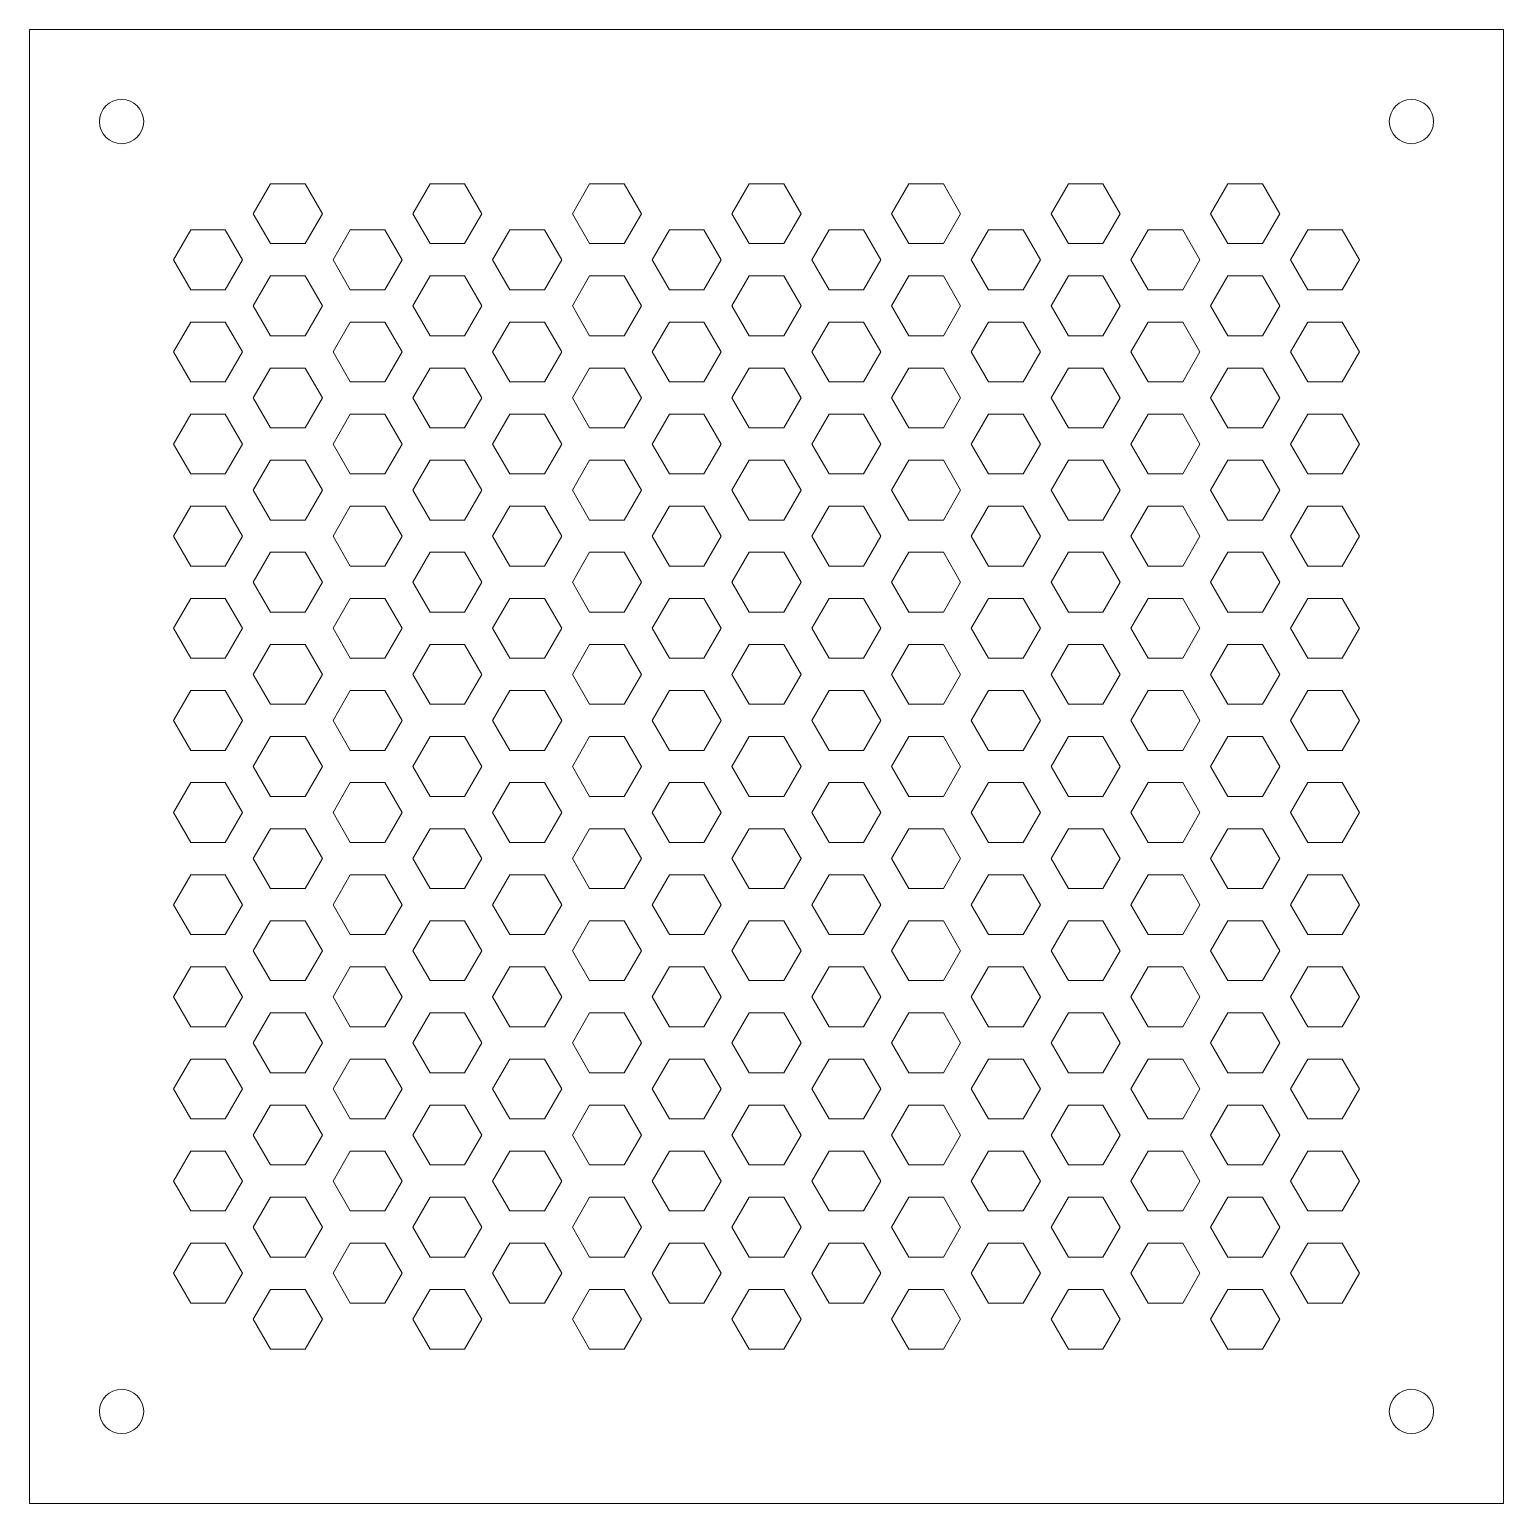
# Model space of a CAD drawing. Header units: inches. Extents: x 14.95 to 22.95, y 14.99 to 22.99.
import ezdxf

# ---------------------------------------------------------------- set-up
doc = ezdxf.new("R2010")
doc.units = ezdxf.units.IN
doc.header["$MEASUREMENT"] = 0

msp = doc.modelspace()

# ---------------------------------------------------------------- linework, layer by layer
at = {"color": 1, "linetype": 'Continuous', "lineweight": 0}
for p, q in [((22.9463, 22.9895), (14.9463, 22.9895)), ((14.9463, 22.9895), (14.9463, 14.9895)), ((22.9463, 14.9895), (22.9463, 22.9895)), ((14.9463, 14.9895), (22.9463, 14.9895))]:
    msp.add_line(p, q, dxfattribs=at)
for points in [[(16.2545, 22.1519), (16.1608, 21.9895), (16.2545, 21.8272), (16.442, 21.8272), (16.5358, 21.9895), (16.442, 22.1519)], [(17.1205, 22.1519), (17.0268, 21.9895), (17.1205, 21.8272), (17.308, 21.8272), (17.4018, 21.9895), (17.308, 22.1519)], [(17.9866, 22.1519), (17.8928, 21.9895), (17.9866, 21.8272), (18.1741, 21.8272), (18.2678, 21.9895), (18.1741, 22.1519)], [(18.8526, 22.1519), (18.7588, 21.9895), (18.8526, 21.8272), (19.0401, 21.8272), (19.1338, 21.9895), (19.0401, 22.1519)], [(19.7186, 22.1519), (19.6249, 21.9895), (19.7186, 21.8272), (19.9061, 21.8272), (19.9999, 21.9895), (19.9061, 22.1519)], [(20.5846, 22.1519), (20.4909, 21.9895), (20.5846, 21.8272), (20.7721, 21.8272), (20.8659, 21.9895), (20.7721, 22.1519)], [(21.4507, 22.1519), (21.3569, 21.9895), (21.4507, 21.8272), (21.6382, 21.8272), (21.7319, 21.9895), (21.6382, 22.1519)], [(15.8215, 21.9019), (15.7277, 21.7395), (15.8215, 21.5772), (16.009, 21.5772), (16.1027, 21.7395), (16.009, 21.9019)], [(16.6875, 21.9019), (16.5938, 21.7395), (16.6875, 21.5772), (16.875, 21.5772), (16.9688, 21.7395), (16.875, 21.9019)], [(17.5535, 21.9019), (17.4598, 21.7395), (17.5535, 21.5772), (17.741, 21.5772), (17.8348, 21.7395), (17.741, 21.9019)], [(18.4196, 21.9019), (18.3258, 21.7395), (18.4196, 21.5772), (18.6071, 21.5772), (18.7008, 21.7395), (18.6071, 21.9019)], [(19.2856, 21.9019), (19.1918, 21.7395), (19.2856, 21.5772), (19.4731, 21.5772), (19.5668, 21.7395), (19.4731, 21.9019)], [(20.1516, 21.9019), (20.0579, 21.7395), (20.1516, 21.5772), (20.3391, 21.5772), (20.4329, 21.7395), (20.3391, 21.9019)], [(21.0177, 21.9019), (20.9239, 21.7395), (21.0177, 21.5772), (21.2052, 21.5772), (21.2989, 21.7395), (21.2052, 21.9019)], [(21.8837, 21.9019), (21.7899, 21.7395), (21.8837, 21.5772), (22.0712, 21.5772), (22.1649, 21.7395), (22.0712, 21.9019)], [(16.2545, 21.6519), (16.1608, 21.4895), (16.2545, 21.3272), (16.442, 21.3272), (16.5358, 21.4895), (16.442, 21.6519)], [(17.1205, 21.6519), (17.0268, 21.4895), (17.1205, 21.3272), (17.308, 21.3272), (17.4018, 21.4895), (17.308, 21.6519)], [(17.9866, 21.6519), (17.8928, 21.4895), (17.9866, 21.3272), (18.1741, 21.3272), (18.2678, 21.4895), (18.1741, 21.6519)], [(18.8526, 21.6519), (18.7588, 21.4895), (18.8526, 21.3272), (19.0401, 21.3272), (19.1338, 21.4895), (19.0401, 21.6519)], [(19.7186, 21.6519), (19.6249, 21.4895), (19.7186, 21.3272), (19.9061, 21.3272), (19.9999, 21.4895), (19.9061, 21.6519)], [(20.5846, 21.6519), (20.4909, 21.4895), (20.5846, 21.3272), (20.7721, 21.3272), (20.8659, 21.4895), (20.7721, 21.6519)], [(21.4507, 21.6519), (21.3569, 21.4895), (21.4507, 21.3272), (21.6382, 21.3272), (21.7319, 21.4895), (21.6382, 21.6519)], [(15.8215, 21.4019), (15.7277, 21.2395), (15.8215, 21.0772), (16.009, 21.0772), (16.1027, 21.2395), (16.009, 21.4019)], [(16.6875, 21.4019), (16.5938, 21.2395), (16.6875, 21.0772), (16.875, 21.0772), (16.9688, 21.2395), (16.875, 21.4019)], [(17.5535, 21.4019), (17.4598, 21.2395), (17.5535, 21.0772), (17.741, 21.0772), (17.8348, 21.2395), (17.741, 21.4019)], [(18.4196, 21.4019), (18.3258, 21.2395), (18.4196, 21.0772), (18.6071, 21.0772), (18.7008, 21.2395), (18.6071, 21.4019)], [(19.2856, 21.4019), (19.1918, 21.2395), (19.2856, 21.0772), (19.4731, 21.0772), (19.5668, 21.2395), (19.4731, 21.4019)], [(20.1516, 21.4019), (20.0579, 21.2395), (20.1516, 21.0772), (20.3391, 21.0772), (20.4329, 21.2395), (20.3391, 21.4019)], [(21.0177, 21.4019), (20.9239, 21.2395), (21.0177, 21.0772), (21.2052, 21.0772), (21.2989, 21.2395), (21.2052, 21.4019)], [(21.8837, 21.4019), (21.7899, 21.2395), (21.8837, 21.0772), (22.0712, 21.0772), (22.1649, 21.2395), (22.0712, 21.4019)], [(16.2545, 21.1519), (16.1608, 20.9895), (16.2545, 20.8272), (16.442, 20.8272), (16.5358, 20.9895), (16.442, 21.1519)], [(17.1205, 21.1519), (17.0268, 20.9895), (17.1205, 20.8272), (17.308, 20.8272), (17.4018, 20.9895), (17.308, 21.1519)], [(17.9866, 21.1519), (17.8928, 20.9895), (17.9866, 20.8272), (18.1741, 20.8272), (18.2678, 20.9895), (18.1741, 21.1519)], [(18.8526, 21.1519), (18.7588, 20.9895), (18.8526, 20.8272), (19.0401, 20.8272), (19.1338, 20.9895), (19.0401, 21.1519)], [(19.7186, 21.1519), (19.6249, 20.9895), (19.7186, 20.8272), (19.9061, 20.8272), (19.9999, 20.9895), (19.9061, 21.1519)], [(20.5846, 21.1519), (20.4909, 20.9895), (20.5846, 20.8272), (20.7721, 20.8272), (20.8659, 20.9895), (20.7721, 21.1519)], [(21.4507, 21.1519), (21.3569, 20.9895), (21.4507, 20.8272), (21.6382, 20.8272), (21.7319, 20.9895), (21.6382, 21.1519)], [(15.8215, 20.9019), (15.7277, 20.7395), (15.8215, 20.5772), (16.009, 20.5772), (16.1027, 20.7395), (16.009, 20.9019)], [(16.6875, 20.9019), (16.5938, 20.7395), (16.6875, 20.5772), (16.875, 20.5772), (16.9688, 20.7395), (16.875, 20.9019)], [(17.5535, 20.9019), (17.4598, 20.7395), (17.5535, 20.5772), (17.741, 20.5772), (17.8348, 20.7395), (17.741, 20.9019)], [(18.4196, 20.9019), (18.3258, 20.7395), (18.4196, 20.5772), (18.6071, 20.5772), (18.7008, 20.7395), (18.6071, 20.9019)], [(19.2856, 20.9019), (19.1918, 20.7395), (19.2856, 20.5772), (19.4731, 20.5772), (19.5668, 20.7395), (19.4731, 20.9019)], [(20.1516, 20.9019), (20.0579, 20.7395), (20.1516, 20.5772), (20.3391, 20.5772), (20.4329, 20.7395), (20.3391, 20.9019)], [(21.0177, 20.9019), (20.9239, 20.7395), (21.0177, 20.5772), (21.2052, 20.5772), (21.2989, 20.7395), (21.2052, 20.9019)], [(21.8837, 20.9019), (21.7899, 20.7395), (21.8837, 20.5772), (22.0712, 20.5772), (22.1649, 20.7395), (22.0712, 20.9019)], [(16.2545, 20.6519), (16.1608, 20.4895), (16.2545, 20.3272), (16.442, 20.3272), (16.5358, 20.4895), (16.442, 20.6519)], [(17.1205, 20.6519), (17.0268, 20.4895), (17.1205, 20.3272), (17.308, 20.3272), (17.4018, 20.4895), (17.308, 20.6519)], [(17.9866, 20.6519), (17.8928, 20.4895), (17.9866, 20.3272), (18.1741, 20.3272), (18.2678, 20.4895), (18.1741, 20.6519)], [(18.8526, 20.6519), (18.7588, 20.4895), (18.8526, 20.3272), (19.0401, 20.3272), (19.1338, 20.4895), (19.0401, 20.6519)], [(19.7186, 20.6519), (19.6249, 20.4895), (19.7186, 20.3272), (19.9061, 20.3272), (19.9999, 20.4895), (19.9061, 20.6519)], [(20.5846, 20.6519), (20.4909, 20.4895), (20.5846, 20.3272), (20.7721, 20.3272), (20.8659, 20.4895), (20.7721, 20.6519)], [(21.4507, 20.6519), (21.3569, 20.4895), (21.4507, 20.3272), (21.6382, 20.3272), (21.7319, 20.4895), (21.6382, 20.6519)], [(15.8215, 20.4019), (15.7277, 20.2395), (15.8215, 20.0772), (16.009, 20.0772), (16.1027, 20.2395), (16.009, 20.4019)], [(16.6875, 20.4019), (16.5938, 20.2395), (16.6875, 20.0772), (16.875, 20.0772), (16.9688, 20.2395), (16.875, 20.4019)], [(17.5535, 20.4019), (17.4598, 20.2395), (17.5535, 20.0772), (17.741, 20.0772), (17.8348, 20.2395), (17.741, 20.4019)], [(18.4196, 20.4019), (18.3258, 20.2395), (18.4196, 20.0772), (18.6071, 20.0772), (18.7008, 20.2395), (18.6071, 20.4019)], [(19.2856, 20.4019), (19.1918, 20.2395), (19.2856, 20.0772), (19.4731, 20.0772), (19.5668, 20.2395), (19.4731, 20.4019)], [(20.1516, 20.4019), (20.0579, 20.2395), (20.1516, 20.0772), (20.3391, 20.0772), (20.4329, 20.2395), (20.3391, 20.4019)], [(21.0177, 20.4019), (20.9239, 20.2395), (21.0177, 20.0772), (21.2052, 20.0772), (21.2989, 20.2395), (21.2052, 20.4019)], [(21.8837, 20.4019), (21.7899, 20.2395), (21.8837, 20.0772), (22.0712, 20.0772), (22.1649, 20.2395), (22.0712, 20.4019)], [(16.2545, 20.1519), (16.1608, 19.9895), (16.2545, 19.8272), (16.442, 19.8272), (16.5358, 19.9895), (16.442, 20.1519)], [(17.1205, 20.1519), (17.0268, 19.9895), (17.1205, 19.8272), (17.308, 19.8272), (17.4018, 19.9895), (17.308, 20.1519)], [(17.9866, 20.1519), (17.8928, 19.9895), (17.9866, 19.8272), (18.1741, 19.8272), (18.2678, 19.9895), (18.1741, 20.1519)], [(18.8526, 20.1519), (18.7588, 19.9895), (18.8526, 19.8272), (19.0401, 19.8272), (19.1338, 19.9895), (19.0401, 20.1519)], [(19.7186, 20.1519), (19.6249, 19.9895), (19.7186, 19.8272), (19.9061, 19.8272), (19.9999, 19.9895), (19.9061, 20.1519)], [(20.5846, 20.1519), (20.4909, 19.9895), (20.5846, 19.8272), (20.7721, 19.8272), (20.8659, 19.9895), (20.7721, 20.1519)], [(21.4507, 20.1519), (21.3569, 19.9895), (21.4507, 19.8272), (21.6382, 19.8272), (21.7319, 19.9895), (21.6382, 20.1519)], [(15.8215, 19.9019), (15.7277, 19.7395), (15.8215, 19.5772), (16.009, 19.5772), (16.1027, 19.7395), (16.009, 19.9019)], [(16.6875, 19.9019), (16.5938, 19.7395), (16.6875, 19.5772), (16.875, 19.5772), (16.9688, 19.7395), (16.875, 19.9019)], [(17.5535, 19.9019), (17.4598, 19.7395), (17.5535, 19.5772), (17.741, 19.5772), (17.8348, 19.7395), (17.741, 19.9019)], [(18.4196, 19.9019), (18.3258, 19.7395), (18.4196, 19.5772), (18.6071, 19.5772), (18.7008, 19.7395), (18.6071, 19.9019)], [(19.2856, 19.9019), (19.1918, 19.7395), (19.2856, 19.5772), (19.4731, 19.5772), (19.5668, 19.7395), (19.4731, 19.9019)], [(20.1516, 19.9019), (20.0579, 19.7395), (20.1516, 19.5772), (20.3391, 19.5772), (20.4329, 19.7395), (20.3391, 19.9019)], [(21.0177, 19.9019), (20.9239, 19.7395), (21.0177, 19.5772), (21.2052, 19.5772), (21.2989, 19.7395), (21.2052, 19.9019)], [(21.8837, 19.9019), (21.7899, 19.7395), (21.8837, 19.5772), (22.0712, 19.5772), (22.1649, 19.7395), (22.0712, 19.9019)], [(16.2545, 19.6519), (16.1608, 19.4895), (16.2545, 19.3272), (16.442, 19.3272), (16.5358, 19.4895), (16.442, 19.6519)], [(17.1205, 19.6519), (17.0268, 19.4895), (17.1205, 19.3272), (17.308, 19.3272), (17.4018, 19.4895), (17.308, 19.6519)], [(17.9866, 19.6519), (17.8928, 19.4895), (17.9866, 19.3272), (18.1741, 19.3272), (18.2678, 19.4895), (18.1741, 19.6519)], [(18.8526, 19.6519), (18.7588, 19.4895), (18.8526, 19.3272), (19.0401, 19.3272), (19.1338, 19.4895), (19.0401, 19.6519)], [(19.7186, 19.6519), (19.6249, 19.4895), (19.7186, 19.3272), (19.9061, 19.3272), (19.9999, 19.4895), (19.9061, 19.6519)], [(20.5846, 19.6519), (20.4909, 19.4895), (20.5846, 19.3272), (20.7721, 19.3272), (20.8659, 19.4895), (20.7721, 19.6519)], [(21.4507, 19.6519), (21.3569, 19.4895), (21.4507, 19.3272), (21.6382, 19.3272), (21.7319, 19.4895), (21.6382, 19.6519)], [(15.8215, 19.4019), (15.7277, 19.2395), (15.8215, 19.0772), (16.009, 19.0772), (16.1027, 19.2395), (16.009, 19.4019)], [(16.6875, 19.4019), (16.5938, 19.2395), (16.6875, 19.0772), (16.875, 19.0772), (16.9688, 19.2395), (16.875, 19.4019)], [(17.5535, 19.4019), (17.4598, 19.2395), (17.5535, 19.0772), (17.741, 19.0772), (17.8348, 19.2395), (17.741, 19.4019)], [(18.4196, 19.4019), (18.3258, 19.2395), (18.4196, 19.0772), (18.6071, 19.0772), (18.7008, 19.2395), (18.6071, 19.4019)], [(19.2856, 19.4019), (19.1918, 19.2395), (19.2856, 19.0772), (19.4731, 19.0772), (19.5668, 19.2395), (19.4731, 19.4019)], [(20.1516, 19.4019), (20.0579, 19.2395), (20.1516, 19.0772), (20.3391, 19.0772), (20.4329, 19.2395), (20.3391, 19.4019)], [(21.0177, 19.4019), (20.9239, 19.2395), (21.0177, 19.0772), (21.2052, 19.0772), (21.2989, 19.2395), (21.2052, 19.4019)], [(21.8837, 19.4019), (21.7899, 19.2395), (21.8837, 19.0772), (22.0712, 19.0772), (22.1649, 19.2395), (22.0712, 19.4019)], [(16.2545, 19.1519), (16.1608, 18.9895), (16.2545, 18.8272), (16.442, 18.8272), (16.5358, 18.9895), (16.442, 19.1519)], [(17.1205, 19.1519), (17.0268, 18.9895), (17.1205, 18.8272), (17.308, 18.8272), (17.4018, 18.9895), (17.308, 19.1519)], [(17.9866, 19.1519), (17.8928, 18.9895), (17.9866, 18.8272), (18.1741, 18.8272), (18.2678, 18.9895), (18.1741, 19.1519)], [(18.8526, 19.1519), (18.7588, 18.9895), (18.8526, 18.8272), (19.0401, 18.8272), (19.1338, 18.9895), (19.0401, 19.1519)], [(19.7186, 19.1519), (19.6249, 18.9895), (19.7186, 18.8272), (19.9061, 18.8272), (19.9999, 18.9895), (19.9061, 19.1519)], [(20.5846, 19.1519), (20.4909, 18.9895), (20.5846, 18.8272), (20.7721, 18.8272), (20.8659, 18.9895), (20.7721, 19.1519)], [(21.4507, 19.1519), (21.3569, 18.9895), (21.4507, 18.8272), (21.6382, 18.8272), (21.7319, 18.9895), (21.6382, 19.1519)], [(15.8215, 18.9019), (15.7277, 18.7395), (15.8215, 18.5772), (16.009, 18.5772), (16.1027, 18.7395), (16.009, 18.9019)], [(16.6875, 18.9019), (16.5938, 18.7395), (16.6875, 18.5772), (16.875, 18.5772), (16.9688, 18.7395), (16.875, 18.9019)], [(17.5535, 18.9019), (17.4598, 18.7395), (17.5535, 18.5772), (17.741, 18.5772), (17.8348, 18.7395), (17.741, 18.9019)], [(18.4196, 18.9019), (18.3258, 18.7395), (18.4196, 18.5772), (18.6071, 18.5772), (18.7008, 18.7395), (18.6071, 18.9019)], [(19.2856, 18.9019), (19.1918, 18.7395), (19.2856, 18.5772), (19.4731, 18.5772), (19.5668, 18.7395), (19.4731, 18.9019)], [(20.1516, 18.9019), (20.0579, 18.7395), (20.1516, 18.5772), (20.3391, 18.5772), (20.4329, 18.7395), (20.3391, 18.9019)], [(21.0177, 18.9019), (20.9239, 18.7395), (21.0177, 18.5772), (21.2052, 18.5772), (21.2989, 18.7395), (21.2052, 18.9019)], [(21.8837, 18.9019), (21.7899, 18.7395), (21.8837, 18.5772), (22.0712, 18.5772), (22.1649, 18.7395), (22.0712, 18.9019)], [(16.2545, 18.6519), (16.1608, 18.4895), (16.2545, 18.3272), (16.442, 18.3272), (16.5358, 18.4895), (16.442, 18.6519)], [(17.1205, 18.6519), (17.0268, 18.4895), (17.1205, 18.3272), (17.308, 18.3272), (17.4018, 18.4895), (17.308, 18.6519)], [(17.9866, 18.6519), (17.8928, 18.4895), (17.9866, 18.3272), (18.1741, 18.3272), (18.2678, 18.4895), (18.1741, 18.6519)], [(18.8526, 18.6519), (18.7588, 18.4895), (18.8526, 18.3272), (19.0401, 18.3272), (19.1338, 18.4895), (19.0401, 18.6519)], [(19.7186, 18.6519), (19.6249, 18.4895), (19.7186, 18.3272), (19.9061, 18.3272), (19.9999, 18.4895), (19.9061, 18.6519)], [(20.5846, 18.6519), (20.4909, 18.4895), (20.5846, 18.3272), (20.7721, 18.3272), (20.8659, 18.4895), (20.7721, 18.6519)], [(21.4507, 18.6519), (21.3569, 18.4895), (21.4507, 18.3272), (21.6382, 18.3272), (21.7319, 18.4895), (21.6382, 18.6519)], [(15.8215, 18.4019), (15.7277, 18.2395), (15.8215, 18.0772), (16.009, 18.0772), (16.1027, 18.2395), (16.009, 18.4019)], [(16.6875, 18.4019), (16.5938, 18.2395), (16.6875, 18.0772), (16.875, 18.0772), (16.9688, 18.2395), (16.875, 18.4019)], [(17.5535, 18.4019), (17.4598, 18.2395), (17.5535, 18.0772), (17.741, 18.0772), (17.8348, 18.2395), (17.741, 18.4019)], [(18.4196, 18.4019), (18.3258, 18.2395), (18.4196, 18.0772), (18.6071, 18.0772), (18.7008, 18.2395), (18.6071, 18.4019)], [(19.2856, 18.4019), (19.1918, 18.2395), (19.2856, 18.0772), (19.4731, 18.0772), (19.5668, 18.2395), (19.4731, 18.4019)], [(20.1516, 18.4019), (20.0579, 18.2395), (20.1516, 18.0772), (20.3391, 18.0772), (20.4329, 18.2395), (20.3391, 18.4019)], [(21.0177, 18.4019), (20.9239, 18.2395), (21.0177, 18.0772), (21.2052, 18.0772), (21.2989, 18.2395), (21.2052, 18.4019)], [(21.8837, 18.4019), (21.7899, 18.2395), (21.8837, 18.0772), (22.0712, 18.0772), (22.1649, 18.2395), (22.0712, 18.4019)], [(16.2545, 18.1519), (16.1608, 17.9895), (16.2545, 17.8272), (16.442, 17.8272), (16.5358, 17.9895), (16.442, 18.1519)], [(17.1205, 18.1519), (17.0268, 17.9895), (17.1205, 17.8272), (17.308, 17.8272), (17.4018, 17.9895), (17.308, 18.1519)], [(17.9866, 18.1519), (17.8928, 17.9895), (17.9866, 17.8272), (18.1741, 17.8272), (18.2678, 17.9895), (18.1741, 18.1519)], [(18.8526, 18.1519), (18.7588, 17.9895), (18.8526, 17.8272), (19.0401, 17.8272), (19.1338, 17.9895), (19.0401, 18.1519)], [(19.7186, 18.1519), (19.6249, 17.9895), (19.7186, 17.8272), (19.9061, 17.8272), (19.9999, 17.9895), (19.9061, 18.1519)], [(20.5846, 18.1519), (20.4909, 17.9895), (20.5846, 17.8272), (20.7721, 17.8272), (20.8659, 17.9895), (20.7721, 18.1519)], [(21.4507, 18.1519), (21.3569, 17.9895), (21.4507, 17.8272), (21.6382, 17.8272), (21.7319, 17.9895), (21.6382, 18.1519)], [(15.8215, 17.9019), (15.7277, 17.7395), (15.8215, 17.5772), (16.009, 17.5772), (16.1027, 17.7395), (16.009, 17.9019)], [(16.6875, 17.9019), (16.5938, 17.7395), (16.6875, 17.5772), (16.875, 17.5772), (16.9688, 17.7395), (16.875, 17.9019)], [(17.5535, 17.9019), (17.4598, 17.7395), (17.5535, 17.5772), (17.741, 17.5772), (17.8348, 17.7395), (17.741, 17.9019)], [(18.4196, 17.9019), (18.3258, 17.7395), (18.4196, 17.5772), (18.6071, 17.5772), (18.7008, 17.7395), (18.6071, 17.9019)], [(19.2856, 17.9019), (19.1918, 17.7395), (19.2856, 17.5772), (19.4731, 17.5772), (19.5668, 17.7395), (19.4731, 17.9019)], [(20.1516, 17.9019), (20.0579, 17.7395), (20.1516, 17.5772), (20.3391, 17.5772), (20.4329, 17.7395), (20.3391, 17.9019)], [(21.0177, 17.9019), (20.9239, 17.7395), (21.0177, 17.5772), (21.2052, 17.5772), (21.2989, 17.7395), (21.2052, 17.9019)], [(21.8837, 17.9019), (21.7899, 17.7395), (21.8837, 17.5772), (22.0712, 17.5772), (22.1649, 17.7395), (22.0712, 17.9019)], [(16.2545, 17.6519), (16.1608, 17.4895), (16.2545, 17.3272), (16.442, 17.3272), (16.5358, 17.4895), (16.442, 17.6519)], [(17.1205, 17.6519), (17.0268, 17.4895), (17.1205, 17.3272), (17.308, 17.3272), (17.4018, 17.4895), (17.308, 17.6519)], [(17.9866, 17.6519), (17.8928, 17.4895), (17.9866, 17.3272), (18.1741, 17.3272), (18.2678, 17.4895), (18.1741, 17.6519)], [(18.8526, 17.6519), (18.7588, 17.4895), (18.8526, 17.3272), (19.0401, 17.3272), (19.1338, 17.4895), (19.0401, 17.6519)], [(19.7186, 17.6519), (19.6249, 17.4895), (19.7186, 17.3272), (19.9061, 17.3272), (19.9999, 17.4895), (19.9061, 17.6519)], [(20.5846, 17.6519), (20.4909, 17.4895), (20.5846, 17.3272), (20.7721, 17.3272), (20.8659, 17.4895), (20.7721, 17.6519)], [(21.4507, 17.6519), (21.3569, 17.4895), (21.4507, 17.3272), (21.6382, 17.3272), (21.7319, 17.4895), (21.6382, 17.6519)], [(15.8215, 17.4019), (15.7277, 17.2395), (15.8215, 17.0772), (16.009, 17.0772), (16.1027, 17.2395), (16.009, 17.4019)], [(16.6875, 17.4019), (16.5938, 17.2395), (16.6875, 17.0772), (16.875, 17.0772), (16.9688, 17.2395), (16.875, 17.4019)], [(17.5535, 17.4019), (17.4598, 17.2395), (17.5535, 17.0772), (17.741, 17.0772), (17.8348, 17.2395), (17.741, 17.4019)], [(18.4196, 17.4019), (18.3258, 17.2395), (18.4196, 17.0772), (18.6071, 17.0772), (18.7008, 17.2395), (18.6071, 17.4019)], [(19.2856, 17.4019), (19.1918, 17.2395), (19.2856, 17.0772), (19.4731, 17.0772), (19.5668, 17.2395), (19.4731, 17.4019)], [(20.1516, 17.4019), (20.0579, 17.2395), (20.1516, 17.0772), (20.3391, 17.0772), (20.4329, 17.2395), (20.3391, 17.4019)], [(21.0177, 17.4019), (20.9239, 17.2395), (21.0177, 17.0772), (21.2052, 17.0772), (21.2989, 17.2395), (21.2052, 17.4019)], [(21.8837, 17.4019), (21.7899, 17.2395), (21.8837, 17.0772), (22.0712, 17.0772), (22.1649, 17.2395), (22.0712, 17.4019)], [(16.2545, 17.1519), (16.1608, 16.9895), (16.2545, 16.8272), (16.442, 16.8272), (16.5358, 16.9895), (16.442, 17.1519)], [(17.1205, 17.1519), (17.0268, 16.9895), (17.1205, 16.8272), (17.308, 16.8272), (17.4018, 16.9895), (17.308, 17.1519)], [(17.9866, 17.1519), (17.8928, 16.9895), (17.9866, 16.8272), (18.1741, 16.8272), (18.2678, 16.9895), (18.1741, 17.1519)], [(18.8526, 17.1519), (18.7588, 16.9895), (18.8526, 16.8272), (19.0401, 16.8272), (19.1338, 16.9895), (19.0401, 17.1519)], [(19.7186, 17.1519), (19.6249, 16.9895), (19.7186, 16.8272), (19.9061, 16.8272), (19.9999, 16.9895), (19.9061, 17.1519)], [(20.5846, 17.1519), (20.4909, 16.9895), (20.5846, 16.8272), (20.7721, 16.8272), (20.8659, 16.9895), (20.7721, 17.1519)], [(21.4507, 17.1519), (21.3569, 16.9895), (21.4507, 16.8272), (21.6382, 16.8272), (21.7319, 16.9895), (21.6382, 17.1519)], [(15.8215, 16.9019), (15.7277, 16.7395), (15.8215, 16.5772), (16.009, 16.5772), (16.1027, 16.7395), (16.009, 16.9019)], [(16.6875, 16.9019), (16.5938, 16.7395), (16.6875, 16.5772), (16.875, 16.5772), (16.9688, 16.7395), (16.875, 16.9019)], [(17.5535, 16.9019), (17.4598, 16.7395), (17.5535, 16.5772), (17.741, 16.5772), (17.8348, 16.7395), (17.741, 16.9019)], [(18.4196, 16.9019), (18.3258, 16.7395), (18.4196, 16.5772), (18.6071, 16.5772), (18.7008, 16.7395), (18.6071, 16.9019)], [(19.2856, 16.9019), (19.1918, 16.7395), (19.2856, 16.5772), (19.4731, 16.5772), (19.5668, 16.7395), (19.4731, 16.9019)], [(20.1516, 16.9019), (20.0579, 16.7395), (20.1516, 16.5772), (20.3391, 16.5772), (20.4329, 16.7395), (20.3391, 16.9019)], [(21.0177, 16.9019), (20.9239, 16.7395), (21.0177, 16.5772), (21.2052, 16.5772), (21.2989, 16.7395), (21.2052, 16.9019)], [(21.8837, 16.9019), (21.7899, 16.7395), (21.8837, 16.5772), (22.0712, 16.5772), (22.1649, 16.7395), (22.0712, 16.9019)], [(16.2545, 16.6519), (16.1608, 16.4895), (16.2545, 16.3272), (16.442, 16.3272), (16.5358, 16.4895), (16.442, 16.6519)], [(17.1205, 16.6519), (17.0268, 16.4895), (17.1205, 16.3272), (17.308, 16.3272), (17.4018, 16.4895), (17.308, 16.6519)], [(17.9866, 16.6519), (17.8928, 16.4895), (17.9866, 16.3272), (18.1741, 16.3272), (18.2678, 16.4895), (18.1741, 16.6519)], [(18.8526, 16.6519), (18.7588, 16.4895), (18.8526, 16.3272), (19.0401, 16.3272), (19.1338, 16.4895), (19.0401, 16.6519)], [(19.7186, 16.6519), (19.6249, 16.4895), (19.7186, 16.3272), (19.9061, 16.3272), (19.9999, 16.4895), (19.9061, 16.6519)], [(20.5846, 16.6519), (20.4909, 16.4895), (20.5846, 16.3272), (20.7721, 16.3272), (20.8659, 16.4895), (20.7721, 16.6519)], [(21.4507, 16.6519), (21.3569, 16.4895), (21.4507, 16.3272), (21.6382, 16.3272), (21.7319, 16.4895), (21.6382, 16.6519)], [(15.8215, 16.4019), (15.7277, 16.2395), (15.8215, 16.0772), (16.009, 16.0772), (16.1027, 16.2395), (16.009, 16.4019)], [(16.6875, 16.4019), (16.5938, 16.2395), (16.6875, 16.0772), (16.875, 16.0772), (16.9688, 16.2395), (16.875, 16.4019)], [(17.5535, 16.4019), (17.4598, 16.2395), (17.5535, 16.0772), (17.741, 16.0772), (17.8348, 16.2395), (17.741, 16.4019)], [(18.4196, 16.4019), (18.3258, 16.2395), (18.4196, 16.0772), (18.6071, 16.0772), (18.7008, 16.2395), (18.6071, 16.4019)], [(19.2856, 16.4019), (19.1918, 16.2395), (19.2856, 16.0772), (19.4731, 16.0772), (19.5668, 16.2395), (19.4731, 16.4019)], [(20.1516, 16.4019), (20.0579, 16.2395), (20.1516, 16.0772), (20.3391, 16.0772), (20.4329, 16.2395), (20.3391, 16.4019)], [(21.0177, 16.4019), (20.9239, 16.2395), (21.0177, 16.0772), (21.2052, 16.0772), (21.2989, 16.2395), (21.2052, 16.4019)], [(21.8837, 16.4019), (21.7899, 16.2395), (21.8837, 16.0772), (22.0712, 16.0772), (22.1649, 16.2395), (22.0712, 16.4019)], [(16.2545, 16.1519), (16.1608, 15.9895), (16.2545, 15.8272), (16.442, 15.8272), (16.5358, 15.9895), (16.442, 16.1519)], [(17.1205, 16.1519), (17.0268, 15.9895), (17.1205, 15.8272), (17.308, 15.8272), (17.4018, 15.9895), (17.308, 16.1519)], [(17.9866, 16.1519), (17.8928, 15.9895), (17.9866, 15.8272), (18.1741, 15.8272), (18.2678, 15.9895), (18.1741, 16.1519)], [(18.8526, 16.1519), (18.7588, 15.9895), (18.8526, 15.8272), (19.0401, 15.8272), (19.1338, 15.9895), (19.0401, 16.1519)], [(19.7186, 16.1519), (19.6249, 15.9895), (19.7186, 15.8272), (19.9061, 15.8272), (19.9999, 15.9895), (19.9061, 16.1519)], [(20.5846, 16.1519), (20.4909, 15.9895), (20.5846, 15.8272), (20.7721, 15.8272), (20.8659, 15.9895), (20.7721, 16.1519)], [(21.4507, 16.1519), (21.3569, 15.9895), (21.4507, 15.8272), (21.6382, 15.8272), (21.7319, 15.9895), (21.6382, 16.1519)]]:
    msp.add_lwpolyline(points, close=True, dxfattribs=at)
for centre in [(15.4463, 22.4895), (22.4463, 22.4895), (15.4463, 15.4895), (22.4463, 15.4895)]:
    msp.add_circle(centre, 0.12, dxfattribs=at)

doc.saveas('drawing.dxf')
